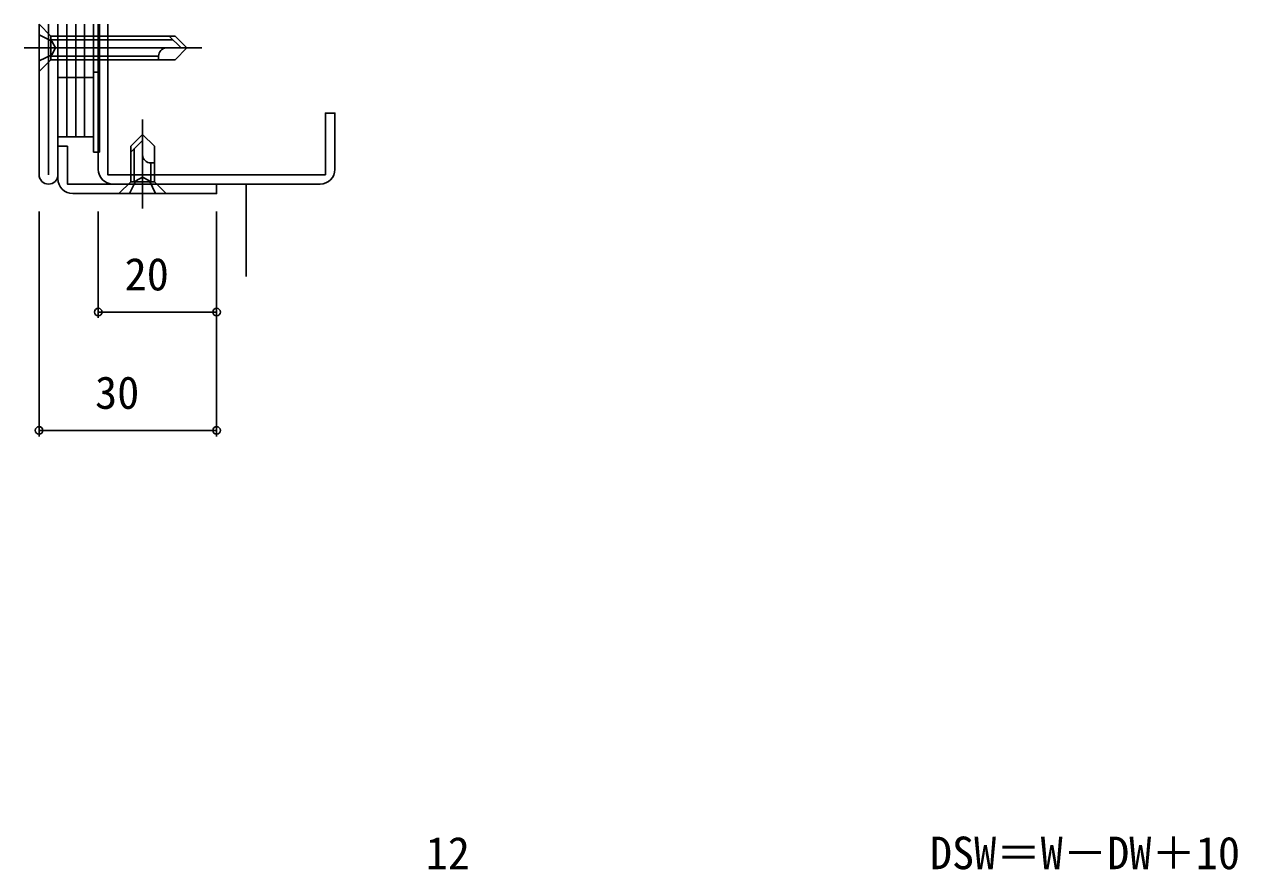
# Model space of a CAD drawing. Units: millimetres, scale not verified. Extents: x -437 to 438, y -344 to 340.
# Drawn here: x 48.9 to 254, y -139.7 to 3.1 of the extents above; entities that cross this region are included whole.
import ezdxf
from ezdxf.enums import TextEntityAlignment as Align

# ---------------------------------------------------------------- set-up
doc = ezdxf.new("R2010")
doc.units = ezdxf.units.MM
doc.header["$LTSCALE"] = 2
for name, color, linetype in [('0-2_YKK_11', 7, 'Continuous'), ('0-4_YKK_13', 4, 'Continuous'), ('0-6_YKK_D', 6, 'Continuous'), ('0-8_YSS_KE', 3, 'Continuous')]:
    doc.layers.add(name, color=color, linetype=linetype)
doc.styles.add('ＭＳ ゴシック', font='')
doc.styles.get('ＭＳ ゴシック').set_extended_font_data('MS Gothic')

msp = doc.modelspace()

# ---------------------------------------------------------------- linework, layer by layer
at = {"layer": '0-2_YKK_11'}
for p, q in [((51.4, -22.308), (51.4, 3.092)), ((53, 3.092), (53, -22.308)), ((54.6, 3.092), (54.6, -22.308)), ((61.4, 3.092), (61.4, -21.408)), ((63.9, -23.908), (98.9, -23.908))]:
    msp.add_line(p, q, dxfattribs=at)
for points in [[(101.4, -21.408), (101.4, -11.908), (99.8, -11.908), (99.8, -22.308), (63, -22.308), (63, 3.092)], [(81.4, -23.908), (56.2, -23.908), (56.2, -17.508), (54.6, -17.508), (54.6, -23.008)], [(57.1, -25.508), (81.4, -25.508), (81.4, -23.908)]]:
    msp.add_lwpolyline(points, dxfattribs=at)
for centre, radius, start, end in [((53, -22.308), 1.6, 180, 0), ((63.9, -21.408), 2.5, 180, 270), ((98.9, -21.408), 2.5, 270, 0), ((57.1, -23.008), 2.5, 180, 270)]:
    msp.add_arc(centre, radius, start, end, dxfattribs=at)
at = {"layer": '0-4_YKK_13'}
for p, q in [((51.4, 3.092), (53.4, 1.092)), ((54.6, -15.908), (54.6, 3.092)), ((56.1, -15.908), (56.1, 3.092)), ((56.1, -15.908), (56.1, 3.092)), ((57.6, -15.908), (57.6, 3.092)), ((57.6, -15.908), (57.6, 3.092)), ((59.1, -15.908), (59.1, 3.092)), ((59.1, -15.908), (59.1, 3.092)), ((60.6, -15.908), (60.6, 3.092)), ((60.6, -18.508), (60.6, 3.092)), ((61.6, 3.092), (61.6, -18.508)), ((53.4, 0.492), (74, 0.492)), ((73.4, 1.092), (75.4, -0.908)), ((48.9, -0.908), (78.9, -0.908)), ((53.4, -2.308), (71.6, -2.308)), ((71.6, -2.308), (71.6, -2.908)), ((54.6, -5.908), (56.1, -5.908)), ((56.1, -5.908), (57.6, -5.908)), ((57.6, -5.908), (59.1, -5.908)), ((59.1, -5.908), (60.6, -5.908)), ((60.6, -5.008), (61.6, -5.008)), ((68.9, -28.008), (68.9, -13.008)), ((56.1, -15.908), (54.6, -15.908)), ((57.6, -15.908), (56.1, -15.908)), ((59.1, -15.908), (57.6, -15.908)), ((60.6, -15.908), (59.1, -15.908)), ((66.9, -18.508), (68.9, -16.508)), ((67.5, -23.508), (67.5, -17.908)), ((61.6, -18.508), (60.6, -18.508)), ((70.3, -20.308), (70.9, -20.308)), ((70.3, -23.508), (70.3, -20.308)), ((64.9, -25.508), (66.9, -23.508))]:
    msp.add_line(p, q, dxfattribs=at)
for points in [[(51.4, 3.092), (51.4, -4.908), (53.4, -2.908), (53.4, 1.092)], [(51.4, 1.292), (53.553, 0.242), (54.164, -0.908)], [(53.4, 1.092), (74.4, 1.092), (76.4, -0.908)], [(51.4, -3.108), (53.553, -2.058), (54.164, -0.908)], [(53.4, -2.908), (74.4, -2.908), (76.4, -0.908)], [(66.9, -23.508), (66.9, -17.508), (68.9, -15.508)], [(70.9, -23.508), (70.9, -17.508), (68.9, -15.508)], [(64.9, -25.508), (72.9, -25.508), (70.9, -23.508), (66.9, -23.508)], [(66.7, -25.508), (67.75, -23.355), (68.9, -22.743)], [(71.1, -25.508), (70.05, -23.355), (68.9, -22.743)]]:
    msp.add_lwpolyline(points, dxfattribs=at)
for centre, start, end in [((72.932, -2.241), 90, 182.86598), ((70.233, -18.976), 180, 272.86598)]:
    msp.add_arc(centre, 1.333, start, end, dxfattribs=at)
at = {"layer": '0-6_YKK_D'}
for p, q in [((51.4, -28.508), (51.4, -66.508)), ((61.4, -28.508), (61.4, -46.508)), ((81.4, -28.508), (81.4, -46.508)), ((81.4, -28.508), (81.4, -66.508)), ((61.4, -45.508), (81.4, -45.508)), ((51.4, -65.508), (81.4, -65.508))]:
    msp.add_line(p, q, dxfattribs=at)
for centre in [(61.4, -45.508), (81.4, -45.508), (51.4, -65.508), (81.4, -65.508)]:
    msp.add_circle(centre, 0.637, dxfattribs=at)
at = {"layer": '0-8_YSS_KE'}
msp.add_line((86.4, -23.908), (86.4, -39.508), dxfattribs=at)

# ---------------------------------------------------------------- texts
at = {"layer": '0-6_YKK_D', "style": 'ＭＳ ゴシック'}
for s, p in [('20', (65.86, -43.508)), ('30', (60.86, -63.508)), ('12', (116.734, -141.3)), ('DSW＝W－DW＋10', (201.955, -141.257))]:
    msp.add_text(s, height=5.499, dxfattribs=at).set_placement(p, align=Align.BOTTOM_LEFT)

doc.saveas('drawing.dxf')
